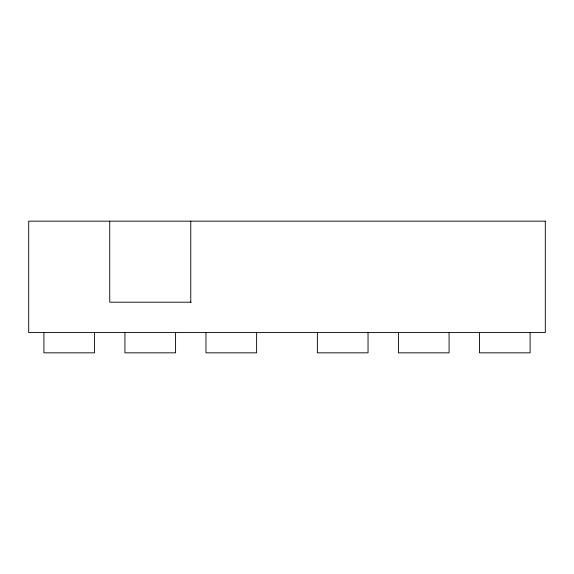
<?xml version="1.0" encoding="UTF-8"?>
<svg xmlns="http://www.w3.org/2000/svg" width="574" height="574" viewBox="0 0 574 574"><rect width="100%" height="100%" fill="white"/><g stroke="black" fill="none" stroke-linecap="round" stroke-linejoin="round"><path stroke-width="0.86" d="M191.207 302.197L109.734 302.197L109.734 221.162M530.103 332.583L530.103 352.838L479.462 352.838L479.462 332.583M449.069 332.583L449.069 352.838L398.421 352.838L398.421 332.583M368.034 332.583L368.034 352.838L317.386 352.838L317.386 332.583M256.614 332.583L256.614 352.838L205.966 352.838L205.966 332.583M190.769 221.162L190.769 302.197M175.579 332.583L175.579 352.838L124.931 352.838L124.931 332.583M94.538 332.583L94.538 352.838L43.897 352.838L43.897 332.583M545.3 221.162L28.7 221.162L28.7 332.583L545.3 332.583L545.3 221.162"/></g></svg>
